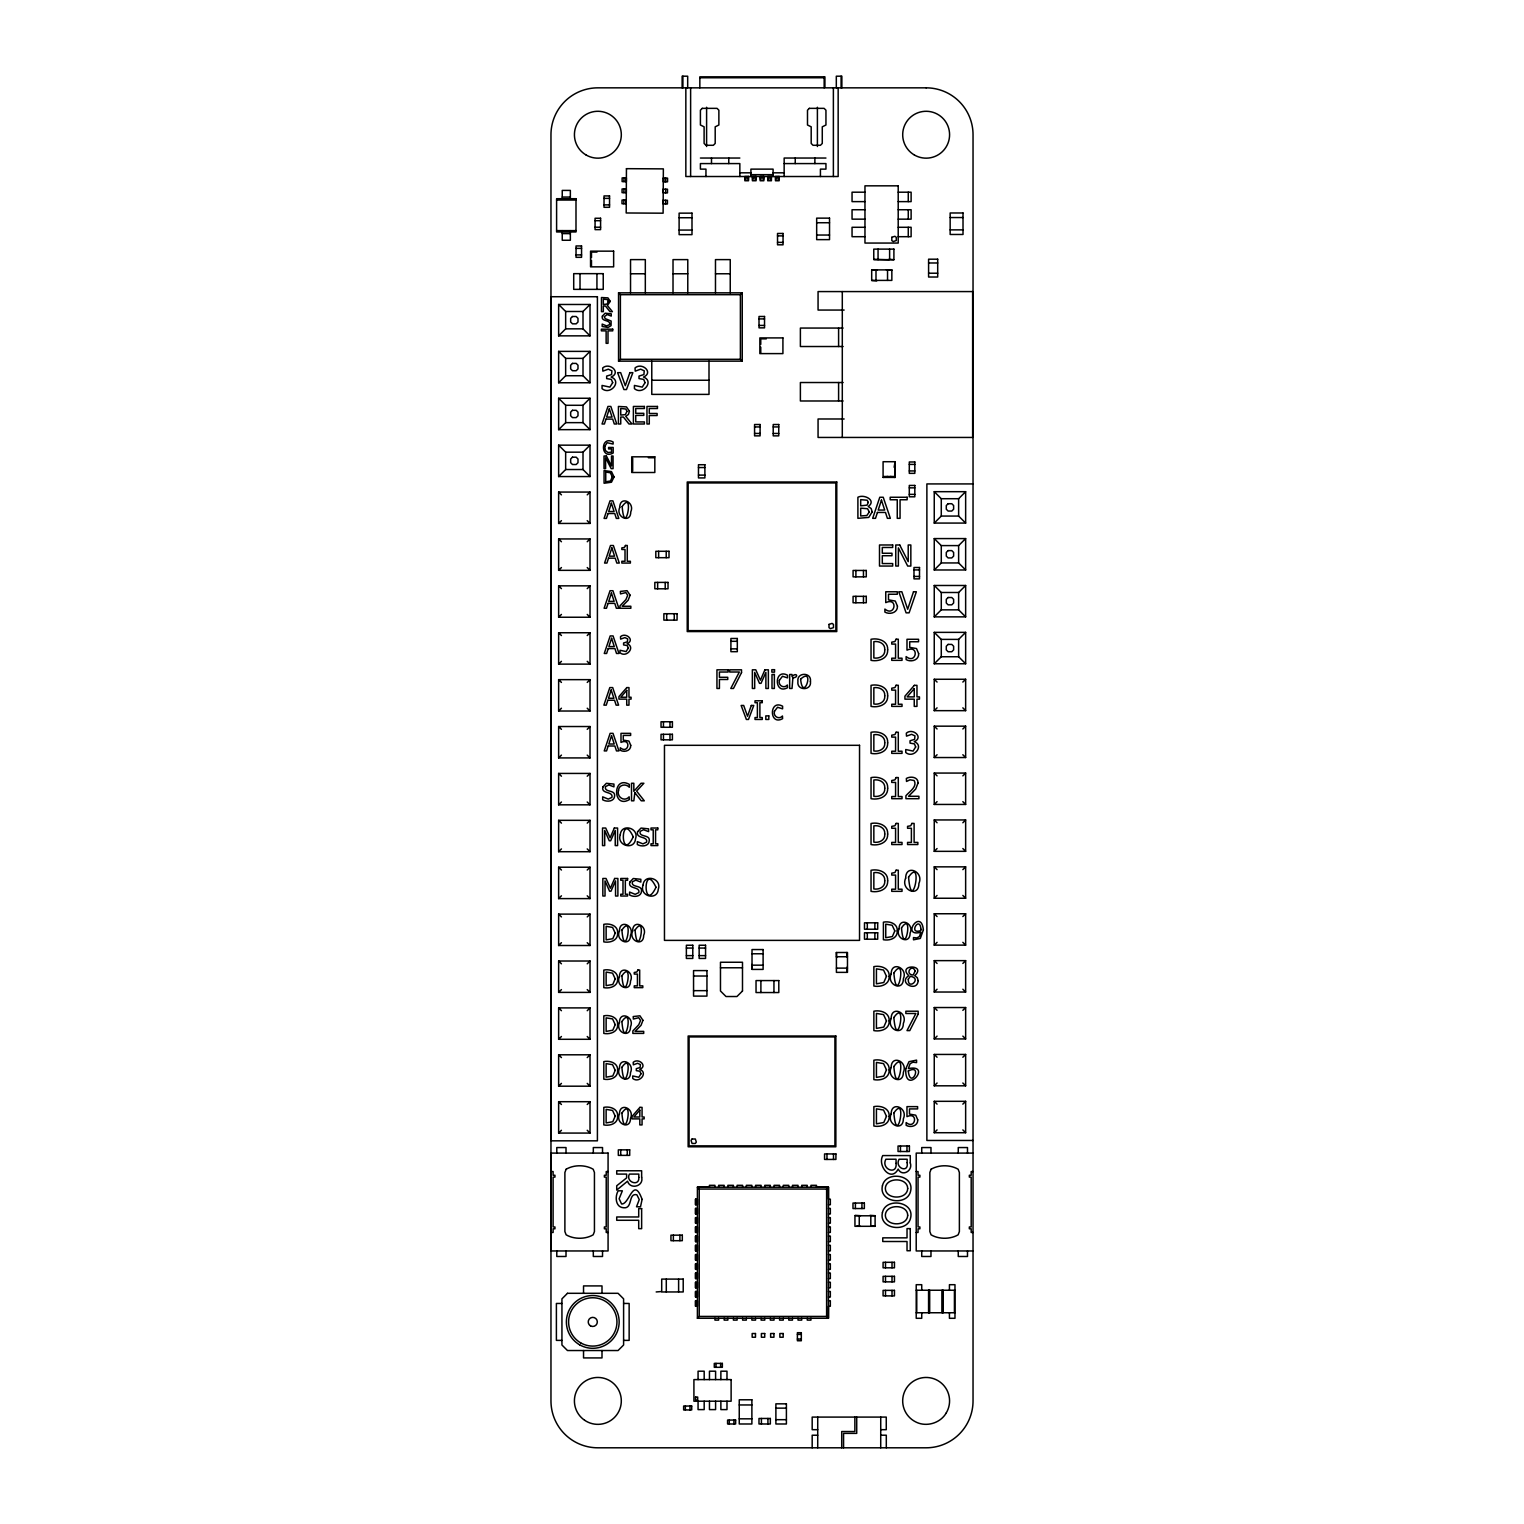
<?xml version="1.0" encoding="UTF-8"?>
<svg xmlns="http://www.w3.org/2000/svg" width="1524" height="1524" viewBox="0 0 1524 1524"><rect width="100%" height="100%" fill="white"/><g stroke="black" fill="none" stroke-linecap="round" stroke-linejoin="round"><path stroke-width="1.5" d="M695.554 1306.259L695.554 1300.734L697.401 1300.734L697.401 1306.259L695.554 1306.259L695.554 1300.734M695.554 1297.038L695.554 1291.495L697.401 1291.495L697.401 1297.038L695.554 1297.038L695.554 1291.495M695.554 1287.799L695.554 1282.255L697.401 1282.255L697.401 1287.799L695.554 1287.799L695.554 1282.255M695.554 1278.579L695.554 1273.035L697.401 1273.035L697.401 1278.579L695.554 1278.579L695.554 1273.035M695.554 1269.34L695.554 1263.796L697.401 1263.796L697.401 1269.34L695.554 1269.34L695.554 1263.796M695.554 1260.1L695.554 1254.576L697.401 1254.576L697.401 1260.1L695.554 1260.1L695.554 1254.576M695.554 1250.88L695.554 1245.337L697.401 1245.337L697.401 1250.88L695.554 1250.88L695.554 1245.337M695.554 1241.641L695.554 1236.097L697.401 1236.097L697.401 1241.641L695.554 1241.641L695.554 1236.097M695.554 1232.421L695.554 1226.877L697.401 1226.877L697.401 1232.421L695.554 1232.421L695.554 1226.877M695.554 1223.181L695.554 1217.638L697.401 1217.638L697.401 1223.181L695.554 1223.181L695.554 1217.638M695.554 1213.942L695.554 1208.418L697.401 1208.418L697.401 1213.942L695.554 1213.942L695.554 1208.418M695.554 1204.722L695.554 1199.178L697.401 1199.178L697.401 1204.722L695.554 1204.722L695.554 1199.178M714.947 1318.26L714.947 1320.108L718.623 1320.108L718.623 1318.26M724.167 1318.26L724.167 1320.108L727.862 1320.108L727.862 1318.26M733.406 1318.26L733.406 1320.108L737.102 1320.108L737.102 1318.26M742.626 1318.26L742.626 1320.108L746.322 1320.108L746.322 1318.26M751.865 1318.26L751.865 1320.108L755.561 1320.108L755.561 1318.26M761.105 1318.26L761.105 1320.108L764.781 1320.108L764.781 1318.26M770.325 1318.26L770.325 1320.108L774.021 1320.108L774.021 1318.26M779.564 1318.26L779.564 1320.108L783.26 1320.108L783.26 1318.26M788.784 1318.26L788.784 1320.108L792.48 1320.108L792.48 1318.26M798.024 1318.26L798.024 1320.108L801.719 1320.108L801.719 1318.26M807.244 1318.26L807.244 1320.108L810.939 1320.108L810.939 1318.26M824.922 86.906L824.922 76.829L699.84 76.829L699.84 87.84M623.83 203.74L623.849 200.044M623.907 192.672L623.926 188.976M623.964 181.585L623.983 177.889M625.812 181.604L625.831 177.908M663.854 181.813L663.873 178.118M665.569 203.968L665.588 200.273M665.626 192.9L665.664 189.205M665.702 181.813L665.721 178.118M895.083 477.412L895.083 461.715L895.083 477.412L883.082 477.412L883.082 461.715L895.083 461.715L895.083 477.412L890.473 476.498M894.15 467.258L895.083 461.715M558.641 335.852L565.652 328.841L565.652 311.487L558.641 304.476L590.017 304.476L590.017 335.852L558.641 335.852L558.641 304.476M590.017 335.852L583.006 328.841L583.006 311.487L590.017 304.476M558.641 382.753L565.652 375.742L565.652 358.388L558.641 351.377L590.017 351.377L590.017 382.753L558.641 382.753L558.641 351.377M590.017 382.753L583.006 375.742L583.006 358.388L590.017 351.377M618.553 361.15L620.382 359.302L740.397 359.302L742.245 361.15L742.245 292.837L618.553 292.837L618.553 361.15L742.245 361.15M558.641 429.654L565.652 422.643L565.652 405.289L558.641 398.259L590.017 398.259L590.017 429.654L558.641 429.654L558.641 398.259M590.017 429.654L583.006 422.643L583.006 405.289L590.017 398.259M558.641 476.555L565.652 469.525L565.652 452.171L558.641 445.16L590.017 445.16L590.017 476.555L558.641 476.555L558.641 445.16M590.017 476.555L583.006 469.525L583.006 452.171L590.017 445.16M618.553 292.837L620.382 294.684L740.397 294.684L742.245 292.837M558.641 523.437L558.641 492.062L590.017 492.062L590.017 523.437L558.641 523.437L561.442 520.637M587.216 494.862L590.017 492.062M558.641 570.338L558.641 538.944L590.017 538.944L590.017 570.338L558.641 570.338L561.442 567.538M587.216 541.763L590.017 538.944M558.641 617.239L558.641 585.845L590.017 585.845L590.017 617.239L558.641 617.239L561.442 614.42M587.216 588.645L590.017 585.845M558.641 664.121L558.641 632.746L590.017 632.746L590.017 664.121L558.641 664.121L561.442 661.321M587.216 635.546L590.017 632.746M558.641 711.022L558.641 679.647L590.017 679.647L590.017 711.022L558.641 711.022L561.442 708.222M587.216 682.447L590.017 679.647M558.641 757.923L558.641 726.529L590.017 726.529L590.017 757.923L558.641 757.923L561.442 755.104M587.216 729.348L590.017 726.529M558.641 804.824L558.641 773.43L590.017 773.43L590.017 804.824L558.641 804.824L561.442 802.005M587.216 776.23L590.017 773.43M558.641 851.706L558.641 820.331L590.017 820.331L590.017 851.706L558.641 851.706L561.442 848.906M587.216 823.131L590.017 820.331M558.641 898.608L558.641 867.213L590.017 867.213L590.017 898.608L558.641 898.608L561.442 895.807M587.216 870.033L590.017 867.213M934.25 523.075L941.28 516.064L958.634 516.064L965.644 523.075L934.25 523.075L934.25 491.681L965.644 491.681L965.644 523.075M958.634 516.064L958.634 498.71L965.644 491.681M558.641 945.509L558.641 914.114L590.017 914.114L590.017 945.509L558.641 945.509L561.442 942.689M587.216 916.915L590.017 914.114M934.25 569.976L941.28 562.947L958.634 562.947L965.644 569.976L934.25 569.976L934.25 538.582L965.644 538.582L965.644 569.976M958.634 562.947L958.634 545.592L965.644 538.582M558.641 992.391L558.641 961.015L590.017 961.015L590.017 992.391L558.641 992.391L561.442 989.59M587.216 963.816L590.017 961.015M934.25 616.858L941.28 609.848L958.634 609.848L965.644 616.858L934.25 616.858L934.25 585.483L965.644 585.483L965.644 616.858M958.634 609.848L958.634 592.493L965.644 585.483M558.641 1039.292L558.641 1007.897L590.017 1007.897L590.017 1039.292L558.641 1039.292L561.442 1036.491M587.216 1010.717L590.017 1007.897M934.25 663.759L941.28 656.749L958.634 656.749L965.644 663.759L934.25 663.759L934.25 632.365L965.644 632.365L965.644 663.759M958.634 656.749L958.634 639.394L965.644 632.365M558.641 1086.193L558.641 1054.799L590.017 1054.799L590.017 1086.193L558.641 1086.193L561.442 1083.374M587.216 1057.599L590.017 1054.799M934.25 710.66L934.25 679.266L965.644 679.266L965.644 710.66L934.25 710.66L937.069 707.841M962.844 682.066L965.644 679.266M558.641 1133.075L558.641 1101.7L590.017 1101.7L590.017 1133.075L558.641 1133.075L561.442 1130.275M587.216 1104.5L590.017 1101.7M934.25 757.542L934.25 726.167L965.644 726.167L965.644 757.542L934.25 757.542L937.069 754.742M962.844 728.967L965.644 726.167M934.25 804.443L934.25 773.068L965.644 773.068L965.644 804.443L934.25 804.443L937.069 801.643M962.844 775.868L965.644 773.068M934.25 851.344L934.25 819.95L965.644 819.95L965.644 851.344L934.25 851.344L937.069 848.544M962.844 822.769L965.644 819.95M934.25 898.246L934.25 866.851L965.644 866.851L965.644 898.246L934.25 898.246L937.069 895.426M962.844 869.652L965.644 866.851M934.25 945.128L934.25 913.752L965.644 913.752L965.644 945.128L934.25 945.128L937.069 942.327M962.844 916.553L965.644 913.752M934.25 992.029L934.25 960.634L965.644 960.634L965.644 992.029L934.25 992.029L937.069 989.228M962.844 963.454L965.644 960.634M934.25 1038.93L934.25 1007.535L965.644 1007.535L965.644 1038.93L934.25 1038.93L937.069 1036.11M962.844 1010.336L965.644 1007.535M810.939 1187.177L810.939 1185.329L816.483 1185.329L816.483 1187.177L828.446 1187.215L828.446 1318.26L697.401 1318.26L699.23 1316.431L826.618 1316.431L828.446 1318.26L828.484 1306.259L830.332 1306.259L830.332 1300.734L828.484 1300.734M826.618 1316.431L826.618 1189.044L828.446 1187.215L828.484 1199.178L830.332 1199.178L830.332 1204.722L828.484 1204.722M934.25 1085.812L934.25 1054.437L965.644 1054.437L965.644 1085.812L934.25 1085.812L937.069 1083.012M962.844 1057.237L965.644 1054.437M934.25 1132.713L934.25 1101.319L965.644 1101.319L965.644 1132.713L934.25 1132.713L937.069 1129.913M962.844 1104.138L965.644 1101.319M880.72 1435.208L886.301 1435.208L886.301 1447.781M880.72 1447.8L880.739 1417.091M883.082 477.412L887.692 476.498M656.177 1291.952L661.054 1291.571M699.84 77.762L824.16 77.762M700.411 158.039L739.845 158.039M825.951 158.039L784.155 158.039L784.155 176.517M784.155 163.582L825.951 163.582L825.951 169.126L820.426 169.126L820.426 176.517M739.845 172.822L750.913 172.822M773.087 172.822L784.155 172.822M750.913 174.669L773.087 174.669M744.836 177.051L748.532 177.051M752.399 177.051L756.094 177.051M760.152 177.051L763.848 177.051M767.715 177.051L771.411 177.051M775.468 177.051L779.164 177.051M744.836 178.899L748.532 178.899M752.399 178.899L756.094 178.899M760.152 178.899L763.848 178.899M767.715 178.899L771.411 178.899M775.468 178.899L779.164 178.899M864.965 192.195L852.049 192.195L852.049 201.625L864.965 201.625M898.207 192.195L911.123 192.195L911.123 201.625L898.207 201.625M562.242 197.053L570.357 197.053M604.018 198.368L609.543 198.368M556.603 200.044L575.996 200.044M604.018 204.883L609.543 204.883M864.965 209.74L852.049 209.74L852.049 219.151L864.965 219.151M898.207 209.74L911.123 209.74L911.123 219.151L898.207 219.151M950.157 217.551L963.016 217.551M679.113 217.742L691.991 217.742M595.065 220.694L600.589 220.694M816.673 222.733L829.532 222.733M595.065 227.209L600.589 227.209M864.965 227.286L852.049 227.286L852.049 236.696L864.965 236.696M898.207 227.286L911.123 227.286L911.123 236.696L898.207 236.696M950.157 229.876L963.016 229.876M679.113 230.067L691.991 230.067M556.603 230.619L575.996 230.619M562.242 233.61L570.357 233.61M816.673 235.039L829.532 235.039M777.526 235.877L783.05 235.877M777.526 242.392L783.05 242.392M576.034 248.374L581.558 248.374M597.008 252.07L591.483 252.07L591.483 257.613M576.034 254.908L581.558 254.908M928.592 262.985L937.698 262.985M928.592 273.215L937.698 273.215M630.536 273.768L645.319 273.768M673.017 273.768L687.781 273.768M715.48 273.768L730.244 273.768M844.144 310.058L818.064 310.058L818.064 291.579L972.636 291.579L972.636 437.445L818.064 437.445L818.064 418.986L844.144 418.986M565.652 311.487L583.006 311.487M759.009 318.916L764.534 318.916M759.009 325.431L764.534 325.431M843.096 328.06L800.386 328.06L800.386 346.519L843.096 346.519M565.652 328.841L583.006 328.841M766.305 338.842L760.762 338.842L760.762 344.367M565.652 358.388L583.006 358.388M565.652 375.742L583.006 375.742M651.777 380.238L709.003 380.238M843.096 382.524L800.386 382.524L800.386 400.983L843.096 400.983M565.652 405.289L583.006 405.289M565.652 422.643L583.006 422.643M754.571 426.93L760.095 426.93M773.22 426.93L778.745 426.93M754.571 433.445L760.095 433.445M773.22 433.445L778.745 433.445M565.652 452.171L583.006 452.171M648.367 457.733L653.891 457.733M909.295 464.401L914.819 464.401M698.468 467.544L704.888 467.544M565.652 469.525L583.006 469.525M909.295 470.935L914.819 470.935M698.468 475.107L704.888 475.107M883.996 476.498L894.15 476.498M973.036 483.927L926.878 483.927L926.878 1140.466L973.036 1140.466M909.295 487.851L914.819 487.851M909.295 494.367L914.819 494.367M934.25 491.681L941.28 498.71L958.634 498.71M934.25 538.582L941.28 545.592L958.634 545.592M913.981 569.919L919.505 569.919M913.981 576.434L919.505 576.434M934.25 585.483L941.28 592.493L958.634 592.493M934.25 632.365L941.28 639.394L958.634 639.394M730.91 641.299L737.311 641.299M730.91 648.862L737.311 648.862M686.372 948.061L692.791 948.061M699.154 948.061L705.555 948.061M836.409 952.5L847.477 952.5L847.477 972.369L836.409 972.369L836.409 952.5L836.619 957.586M752.018 953.776L763.105 953.776M686.372 955.624L692.791 955.624M699.154 955.624L705.555 955.624M836.409 956.729L847.477 956.729M752.018 965.168L763.105 965.168M720.471 967.778L742.493 967.778M836.409 968.121L847.477 968.121M693.553 976.027L706.946 976.027M693.553 990.657L706.946 990.657M973.036 1153.096L916.21 1153.096L916.21 1250.956L973.036 1250.956M551.25 1171.556L553.098 1171.556L553.098 1175.252L554.946 1175.252L554.946 1177.1L553.098 1177.1L553.098 1226.953L554.946 1226.953L554.946 1228.801L553.098 1228.801L553.098 1232.478L551.25 1232.478M608.076 1171.556L606.228 1171.556L606.228 1175.252L604.38 1175.252L604.38 1177.1L606.228 1177.1L606.228 1226.953L604.38 1226.953L604.38 1228.801L606.228 1228.801L606.228 1232.478L608.076 1232.478M916.21 1171.556L918.039 1171.556L918.039 1175.252L919.886 1175.252L919.886 1177.1L918.039 1177.1L918.039 1226.953L919.886 1226.953L919.886 1228.801L918.039 1228.801L918.039 1232.478L916.21 1232.478M973.036 1171.556L971.188 1171.556L971.188 1175.252L969.34 1175.252L969.34 1177.1L971.188 1177.1L971.188 1226.953L969.34 1226.953L969.34 1228.801L971.188 1228.801L971.188 1232.478L973.036 1232.478M828.446 1187.215L697.401 1187.215L697.401 1318.26M714.947 1187.177L714.947 1185.329L709.403 1185.329L709.403 1187.177L697.401 1187.215L699.23 1189.044L826.618 1189.044M828.484 1208.418L830.332 1208.418L830.332 1213.942L828.484 1213.942M828.484 1217.638L830.332 1217.638L830.332 1223.181L828.484 1223.181M875.1 1226.306L854.945 1226.306L854.945 1215.79L875.1 1215.79L875.1 1226.306L871.709 1226.039M828.484 1226.877L830.332 1226.877L830.332 1232.421L828.484 1232.421M828.484 1236.097L830.332 1236.097L830.332 1241.641L828.484 1241.641M828.484 1245.337L830.332 1245.337L830.332 1250.88L828.484 1250.88M828.484 1254.576L830.332 1254.576L830.332 1260.1L828.484 1260.1M828.484 1263.796L830.332 1263.796L830.332 1269.34L828.484 1269.34M828.484 1273.035L830.332 1273.035L830.332 1278.579L828.484 1278.579M828.484 1282.255L830.332 1282.255L830.332 1287.799L828.484 1287.799M916.21 1290.237L954.976 1290.237M828.484 1291.495L830.332 1291.495L830.332 1297.038L828.484 1297.038M561.937 1303.458L556.393 1303.458L556.393 1340.377L561.937 1340.377M623.602 1303.458L629.145 1303.458L629.145 1340.377L623.602 1340.377M916.21 1312.755L954.976 1312.755M797.395 1334.414L801.319 1334.414M797.395 1339.044L801.319 1339.044M739.254 1404.957L751.884 1404.957M775.887 1408.138L786.403 1408.138M739.254 1418.825L751.884 1418.825M775.887 1419.682L786.403 1419.682M817.721 1429.683L812.178 1429.683L812.178 1417.091L886.263 1417.091L886.263 1429.683L880.72 1429.683M817.721 1435.227L812.178 1435.227L812.178 1447.8M873.995 259.404L888.549 259.842M886.416 269.938L891.673 270.32M871.652 269.938L876.91 270.32M870.014 1215.333L875.271 1215.714M855.231 1215.333L860.489 1215.714M888.759 259.404L893.864 259.785M871.652 280.511L876.738 280.892M856.926 1226.039L860.336 1226.306M934.25 679.266L937.069 682.066M962.844 707.841L965.644 710.66M934.25 726.167L937.069 728.967M962.844 754.742L965.644 757.542M934.25 773.068L937.069 775.868M962.844 801.643L965.644 804.443M934.25 819.95L937.069 822.769M962.844 848.544L965.644 851.344M934.25 866.851L937.069 869.652M962.844 895.426L965.644 898.246M558.641 492.062L561.442 494.862M587.216 520.637L590.017 523.437M934.25 913.752L937.069 916.553M962.844 942.327L965.644 945.128M558.641 538.944L561.442 541.763M587.216 567.538L590.017 570.338M934.25 960.634L937.069 963.454M962.844 989.228L965.644 992.029M558.641 585.845L561.442 588.645M587.216 614.42L590.017 617.239M934.25 1007.535L937.069 1010.336M962.844 1036.11L965.644 1038.93M558.641 632.746L561.442 635.546M587.216 661.321L590.017 664.121M934.25 1054.437L937.069 1057.237M962.844 1083.012L965.644 1085.812M558.641 679.647L561.442 682.447M587.216 708.222L590.017 711.022M934.25 1101.319L937.069 1104.138M962.844 1129.913L965.644 1132.713M558.641 726.529L561.442 729.348M587.216 755.104L590.017 757.923M558.641 773.43L561.442 776.23M587.216 802.005L590.017 804.824M558.641 820.331L561.442 823.131M587.216 848.906L590.017 851.706M558.641 867.213L561.442 870.033M587.216 895.807L590.017 898.608M558.641 914.114L561.442 916.915M587.216 942.689L590.017 945.509M558.641 961.015L561.442 963.816M587.216 989.59L590.017 992.391M558.641 1007.897L561.442 1010.717M587.216 1036.491L590.017 1039.292M558.641 1054.799L561.442 1057.599M587.216 1083.374L590.017 1086.193M558.641 1101.7L561.442 1104.5M587.216 1130.275L590.017 1133.075M846.811 952.5L847.211 957.377M846.811 967.264L847.211 972.141M751.923 964.444L752.304 969.321M967.492 1153.096L967.492 1147.553L958.253 1147.553L958.253 1153.096M967.492 1250.956L967.492 1256.481L958.253 1256.481L958.253 1250.956M954.424 1290.237L954.424 1312.755M949.433 1290.237L949.433 1284.694L954.976 1284.694L954.976 1318.298L949.433 1318.298L949.433 1312.755M943.166 1290.237L943.166 1312.755M942.594 1290.237L942.594 1312.755M942.042 1290.237L942.042 1312.755M941.28 498.71L941.28 516.064M941.28 545.592L941.28 562.947M941.28 592.493L941.28 609.848M941.28 639.394L941.28 656.749M930.973 1153.096L930.973 1147.553L921.734 1147.553L921.734 1153.096M930.973 1250.956L930.973 1256.481L921.734 1256.481L921.734 1250.956M929.678 1290.237L929.678 1312.755M929.126 1290.237L929.126 1312.755M928.573 1290.237L928.573 1312.755M921.734 1290.237L921.734 1284.694L916.21 1284.694L916.21 1318.298L921.734 1318.298L921.734 1312.755M916.762 1290.237L916.762 1312.755M908.266 192.195L908.266 201.625M908.266 209.74L908.266 219.151M908.266 227.286L908.266 236.696M906.971 1145.991L906.971 1151.515M900.455 1145.991L900.455 1151.515M892.016 1262.31L892.016 1267.816M892.016 1276.331L892.016 1281.855M892.016 1290.371L892.016 1295.895M889.616 249.117L889.616 259.632M887.539 269.881L887.539 280.397M885.501 1262.31L885.501 1267.816M885.501 1276.331L885.501 1281.855M885.501 1290.371L885.501 1295.895M878.053 249.117L878.053 259.632M875.995 269.881L875.995 280.397M874.871 922.82L874.871 929.221M874.871 932.783L874.871 939.203M870.814 1215.79L870.814 1226.306M867.308 922.82L867.308 929.221M867.308 932.783L867.308 939.203M863.46 570.452L863.46 576.853M863.46 596.341L863.46 602.761M861.936 1203.046L861.936 1208.551M859.25 1215.79L859.25 1226.306M856.717 1417.091L856.717 1433.379L843.572 1433.379L843.572 1447.8M855.897 570.452L855.897 576.853M855.897 596.341L855.897 602.761M855.402 1203.046L855.402 1208.551M854.869 1417.091L854.869 1431.531L841.724 1431.531L841.724 1447.8M842.296 291.579L842.296 437.445M841.858 87.84L841.858 76.2L836.314 76.2L836.314 87.84M841.096 76.2L841.096 87.84M838.6 328.06L838.6 346.519M838.6 382.524L838.6 400.983M838.162 87.84L838.162 176.517L685.838 176.517L685.838 87.84M833.38 87.84L833.38 176.517M833.495 1153.935L833.495 1159.44M826.98 1153.935L826.98 1159.44M824.16 76.829L824.16 87.84M817.721 1417.091L817.721 1447.8M817.397 107.271L817.397 146.514M814.883 158.039L814.883 163.582M807.244 1187.177L807.244 1185.329L801.719 1185.329L801.719 1187.177M798.024 1187.177L798.024 1185.329L792.48 1185.329L792.48 1187.177M795.242 158.039L795.242 163.582M788.784 1187.177L788.784 1185.329L783.26 1185.329L783.26 1187.177M779.564 1187.177L779.564 1185.329L774.021 1185.329L774.021 1187.177M773.944 980.58L773.944 992.543M773.087 176.517L773.087 169.126L750.913 169.126L750.913 176.517M770.325 1187.177L770.325 1185.329L764.781 1185.329L764.781 1187.177M767.925 1418.463L767.925 1423.987M761.409 1418.463L761.409 1423.987M761.105 1187.177L761.105 1185.329L755.561 1185.329L755.561 1187.177M760.762 347.148L760.762 352.673M760.895 980.58L760.895 992.543M751.865 1187.177L751.865 1185.329L746.322 1185.329L746.322 1187.177M742.626 1187.177L742.626 1185.329L737.102 1185.329L737.102 1187.177M740.397 294.684L740.397 359.302M739.845 176.517L739.845 163.582L700.411 163.582L700.411 169.126L705.955 169.126L705.955 176.517M733.92 1420.063L733.92 1423.987M733.406 1187.177L733.406 1185.329L727.862 1185.329L727.862 1187.177M730.244 292.837L730.244 259.613L715.48 259.613L715.48 292.837M729.291 1420.063L729.291 1423.987M728.758 158.039L728.758 163.582M726.986 1379.601L726.986 1371.2L720.871 1371.2L720.871 1379.601M726.986 1401.204L726.986 1409.605L720.871 1409.605L720.871 1401.204M724.167 1187.177L724.167 1185.329L718.623 1185.329L718.623 1187.177M720.623 1363.389L720.623 1367.314M715.994 1363.389L715.994 1367.314M715.594 1379.601L715.594 1371.2L709.46 1371.2L709.46 1379.601M715.594 1401.204L715.594 1409.605L709.46 1409.605L709.46 1401.204M711.498 158.039L711.498 163.582M709.003 361.15L709.003 394.392L651.777 394.392L651.777 361.15M706.603 107.271L706.603 146.514M704.183 1379.601L704.183 1371.2L698.068 1371.2L698.068 1379.601M704.183 1401.204L704.183 1409.605L698.068 1409.605L698.068 1401.204M699.23 1189.044L699.23 1316.431M690.62 87.84L690.62 176.517M689.972 1406.042L689.972 1409.948M687.686 87.84L687.686 76.2L682.142 76.2L682.142 87.84M687.781 292.837L687.781 259.613L673.017 259.613L673.017 292.837M685.343 1406.042L685.343 1409.948M682.904 76.2L682.904 87.84M679.894 1235.164L679.894 1240.688M678.618 1279.093L678.618 1291.952M674.256 613.715L674.256 620.135M673.36 1235.164L673.36 1240.688M669.969 721.747L669.969 727.272M669.969 734.301L669.969 739.826M666.693 613.715L666.693 620.135M666.217 551.288L666.217 557.689M666.293 1279.093L666.293 1291.952M665.207 582.397L665.207 588.797M663.454 721.747L663.454 727.272M663.454 734.301L663.454 739.826M658.635 551.288L658.635 557.689M657.644 582.397L657.644 588.797M645.319 292.837L645.319 259.613L630.536 259.613L630.536 292.837M632.67 458.191L632.67 471.126M627.259 1149.858L627.259 1155.382M620.744 1149.858L620.744 1155.382M620.382 294.684L620.382 359.302M602.532 1153.096L602.532 1147.553L593.312 1147.553L593.312 1153.096M602.532 1250.956L602.532 1256.481L593.312 1256.481L593.312 1250.956M601.999 1293.304L601.999 1285.913L583.54 1285.913L583.54 1293.304M601.999 1350.531L601.999 1357.922L583.54 1357.922L583.54 1350.531M596.932 273.653L596.932 289.37M591.483 260.375L591.483 265.919M580.015 273.653L580.015 289.37M570.357 198.711L570.357 190.405L562.242 190.405L562.242 198.711M570.357 230.619L570.357 240.259L562.242 240.259L562.242 230.619M566.014 1153.096L566.014 1147.553L556.793 1147.553L556.793 1153.096M566.014 1250.956L566.014 1256.481L556.793 1256.481L556.793 1250.956M626.25 200.063L626.25 203.759L622.002 203.74L622.021 200.044L626.25 200.063M626.326 188.976L626.307 192.672L622.059 192.653L622.078 188.957L626.326 188.976M626.383 177.908L626.364 181.604L622.116 181.585L622.135 177.889L626.383 177.908M663.188 200.273L663.188 203.949L667.417 203.987L667.436 200.292L663.188 200.273M663.245 189.186L663.245 192.881L667.474 192.9L667.493 189.205L663.245 189.186M663.302 178.118L663.302 181.794L667.55 181.832L667.569 178.137L663.302 178.118M626.44 168.669L626.193 212.979L663.111 213.189L663.359 168.878L626.44 168.669M908.304 1070.991C910.228 1090.441 923.677 1063.219 908.304 1070.991M907.161 1162.736C908.971 1173.804 894.169 1167.917 899.103 1159.231L907.161 1159.231L907.161 1162.736M619.735 507.435C615.258 517.207 630.746 524.046 630.784 511.835C635.241 502.082 619.792 495.243 619.735 507.435M619.468 930.897C614.972 940.67 630.46 947.509 630.517 935.298C634.975 925.563 619.506 918.705 619.468 930.897M619.468 976.674C614.972 986.428 630.46 993.267 630.517 981.075C634.975 971.321 619.506 964.463 619.468 976.674M619.468 1022.433C614.972 1032.205 630.46 1039.025 630.517 1026.833C634.975 1017.079 619.506 1010.241 619.468 1022.433M619.468 1068.191C614.972 1077.963 630.46 1084.783 630.517 1072.591C634.975 1062.838 619.506 1055.999 619.468 1068.191M619.468 1113.949C614.972 1123.721 630.46 1130.56 630.517 1118.349C634.975 1108.596 619.506 1101.757 619.468 1113.949M632.651 930.897C628.155 940.67 643.642 947.509 643.699 935.298C648.157 925.563 632.689 918.705 632.651 930.897M891.159 973.912C886.225 984.694 903.332 992.257 903.37 978.77C908.304 968.007 891.216 960.425 891.159 973.912M891.159 1018.489C886.225 1029.271 903.332 1036.834 903.37 1023.347C908.304 1012.565 891.216 1005.002 891.159 1018.489M891.159 1067.486C886.225 1078.287 903.332 1085.831 903.37 1072.344C908.304 1061.58 891.216 1054.017 891.159 1067.486M891.159 1113.911C886.225 1124.693 903.332 1132.256 903.37 1118.768C908.304 1108.005 891.216 1100.423 891.159 1113.911M899.065 928.745C894.588 938.517 910.076 945.356 910.114 933.145C914.571 923.392 899.122 916.553 899.065 928.745M905.656 878.167C900.265 889.902 918.858 898.093 918.915 883.444C924.268 871.747 905.713 863.537 905.656 878.167M622.173 506.559C624.802 539.42 634.841 488.213 622.173 506.559M621.906 930.04C624.535 962.882 634.556 911.695 621.906 930.04M621.906 975.798C624.535 1008.64 634.556 957.453 621.906 975.798M621.906 1021.556C624.535 1054.398 634.556 1003.211 621.906 1021.556M621.906 1067.314C624.535 1100.176 634.556 1048.969 621.906 1067.314M621.906 1113.072C624.535 1145.934 634.556 1094.727 621.906 1113.072M635.07 930.04C637.699 962.882 647.738 911.695 635.07 930.04M893.864 972.941C896.76 1009.25 907.847 952.671 893.864 972.941M893.864 1017.518C896.76 1053.808 907.847 997.248 893.864 1017.518M893.864 1066.514C896.76 1102.824 907.847 1046.264 893.864 1066.514M893.864 1112.939C896.76 1149.248 907.847 1092.67 893.864 1112.939M901.503 927.868C904.132 960.73 914.152 909.542 901.503 927.868M908.571 877.119C911.733 916.553 923.754 855.116 908.571 877.119M920.991 929.373L920.953 930.497C907.656 935.412 919.696 914.514 920.991 929.373M896.055 1163.384C897.407 1175.766 880.567 1169.137 885.882 1159.231L896.055 1159.231L896.055 1163.384M910.266 1162.869C913.2 1170.756 902.056 1177.252 898.188 1169.079C890.968 1182.776 877.157 1165.746 882.758 1155.573L910.266 1155.573L910.266 1162.869M642.099 1199.388L640.499 1206.798L636.518 1206.798L639.242 1199.598L636.899 1194.797C627.983 1192.625 633.012 1208.761 623.811 1207.77C615.41 1207.522 614.724 1196.473 618.211 1190.816L622.363 1190.816L619.125 1198.759L621.601 1203.979C629.526 1204.627 633.317 1175.385 642.099 1199.388M905.789 1068.686C904.303 1096.975 933.412 1063.771 908.342 1068.572L910.095 1063.733L912.857 1062.19L916.572 1062.609L916.572 1060.132L908.99 1061.676L905.789 1068.686M633.241 836.809C620.001 864.47 620.077 809.073 633.241 836.809M656.006 887.254C642.766 914.914 642.842 859.517 656.006 887.254M774.459 711.289C772.878 716.223 778.935 720.09 782.46 716.013L782.593 718.661C769.048 726.243 769.01 698.773 782.593 706.203L782.593 708.851L777.564 707.269L774.459 711.289M779.374 680.295C777.792 685.248 783.85 689.115 787.375 685.038L787.527 687.686C773.963 695.268 773.925 667.798 787.527 675.227L787.527 677.875L782.479 676.275L779.374 680.295M923.373 929.888L920.306 938.46L913.486 939.813L913.486 937.565L916.896 937.946L919.429 936.517L920.934 932.174C900.379 937.908 921.029 907.275 923.373 929.888M604.78 446.342L605.371 450.533L607.981 452.514L611.505 452.19L611.505 448.932L608.59 448.932L608.59 447.446L613.181 447.446L613.181 452.971C600.266 460.362 600.246 434.74 613.124 442.017L613.124 444.055L607.124 442.722L604.78 446.342M618.534 790.442C616.458 796.9 624.497 802.367 629.145 796.842L629.317 799.624C612.362 809.511 612.4 774.649 629.317 784.422L629.317 787.241C625.907 783.317 618.649 784.727 618.534 790.442M810.425 681.476C811.911 690.963 796.481 690.943 797.928 681.476C796.481 672.008 811.911 671.989 810.425 681.476M620.268 834.733C616.325 845.725 634.517 850.735 635.527 838.848C639.432 827.894 621.297 822.903 620.268 834.733M643.033 885.177C639.089 896.169 657.282 901.179 658.292 889.292C662.197 878.338 644.061 873.328 643.033 885.177M641.642 1177.195C644.061 1186.32 630.117 1190.015 627.564 1181.195L616.725 1190.073L616.725 1185.767L626.631 1177.881L626.631 1174.09L616.725 1174.09L616.725 1170.775L641.642 1170.775L641.642 1177.195M612.686 382.657L609.886 387.115L602.056 385.439L602.056 388.639C610.381 395.688 622.363 381.21 611.162 377.057C621.601 372.58 609.619 361.874 602.685 367.951L602.856 371.151L608.324 369.17L611.924 370.846L611.543 374.58L606.666 376.085L606.666 378.6L611.334 379.4L612.686 382.657M645.033 382.657L642.252 387.115L634.422 385.439L634.422 388.639C642.728 395.688 654.729 381.21 643.509 377.057C653.967 372.58 641.966 361.874 635.032 367.951L635.222 371.151L640.671 369.17L644.271 370.846L643.89 374.58L639.013 376.085L639.013 378.6L643.699 379.4L645.033 382.657M628.288 648.1L626.116 651.567L620.02 650.272L620.02 652.767C626.497 658.254 635.832 646.957 627.107 643.719C635.241 640.251 625.907 631.908 620.497 636.651L620.63 639.128L624.897 637.603L627.697 638.899L627.393 641.814L623.602 642.976L623.602 644.938L627.24 645.566L628.288 648.1M640.994 1073.791L638.823 1077.258L632.727 1075.963L632.727 1078.44C639.204 1083.926 648.538 1072.648 639.813 1069.41C647.948 1065.943 638.613 1057.58 633.203 1062.323L633.336 1064.819L637.603 1063.276L640.404 1064.59L640.099 1067.505L636.308 1068.667L636.308 1070.629L639.947 1071.258L640.994 1073.791M915.676 746.931L913.067 751.084L905.751 749.522L905.751 752.513C913.524 759.104 924.744 745.56 914.248 741.674C924.02 737.502 912.8 727.481 906.323 733.177L906.494 736.149L911.6 734.32L914.971 735.882L914.61 739.369L910.038 740.778L910.038 743.121L914.419 743.883L915.676 746.931M612.286 476.898L610.533 480.955L605.752 481.794L605.752 472.04L610.381 472.802L612.286 476.898M615.22 933.088L612.781 938.708L606.133 939.87L606.133 926.325L612.553 927.392L615.22 933.088M615.22 978.846L612.781 984.466L606.133 985.647L606.133 972.083L612.553 973.15L615.22 978.846M615.22 1024.604L612.781 1030.224L606.133 1031.405L606.133 1017.861L612.553 1018.908L615.22 1024.604M615.22 1070.362L612.781 1076.001L606.133 1077.163L606.133 1063.619L612.553 1064.666L615.22 1070.362M615.22 1116.12L612.781 1121.759L606.133 1122.921L606.133 1109.377L612.553 1110.444L615.22 1116.12M884.739 649.796C885.463 655.93 879.062 658.939 873.843 657.949L873.843 641.68C879.024 640.709 885.387 643.719 884.739 649.796M884.739 695.839C885.463 701.973 879.062 705.002 873.843 703.993L873.843 687.743C879.024 686.772 885.387 689.781 884.739 695.839M884.739 742.817C885.463 748.951 879.062 751.961 873.843 750.97L873.843 734.72C879.024 733.749 885.387 736.74 884.739 742.817M884.739 788.137C885.463 794.271 879.062 797.281 873.843 796.29L873.843 780.021C879.024 779.05 885.387 782.06 884.739 788.137M884.739 833.99C885.463 840.124 879.062 843.153 873.843 842.143L873.843 825.894C879.024 824.922 885.387 827.932 884.739 833.99M884.739 880.796C885.463 886.911 879.062 889.94 873.843 888.93L873.843 872.681C879.024 871.709 885.387 874.719 884.739 880.796M886.473 976.312L883.768 982.523L876.433 983.818L876.433 968.845L883.539 970.026L886.473 976.312M886.473 1020.889L883.768 1027.1L876.433 1028.395L876.433 1013.422L883.539 1014.603L886.473 1020.889M894.817 930.935L892.378 936.555L885.749 937.717L885.749 924.173L892.15 925.239L894.817 930.935M886.473 1069.886L883.768 1076.115L876.433 1077.392L876.433 1062.438L883.539 1063.6L886.473 1069.886M886.473 1116.311L883.768 1122.521L876.433 1123.817L876.433 1108.843L883.539 1110.024L886.473 1116.311M630.746 745.312C631.069 750.799 624.345 752.685 620.287 750.265L620.287 747.789C628.821 754.723 631.546 737.578 620.992 742.398L620.992 733.349L630.631 733.349L630.631 735.425L623.278 735.425L623.278 740.092L628.936 741.083L630.746 745.312M638.804 1177.366C639.699 1187.025 625.24 1182.205 629.393 1174.09L638.804 1174.09L638.804 1177.366M897.446 606.133C897.846 612.705 889.768 614.972 884.892 612.077L884.892 609.086C895.14 617.411 898.398 596.837 885.749 602.628L885.749 591.769L897.312 591.769L897.312 594.246L888.492 594.246L888.492 599.846L895.274 601.047L897.446 606.133M918.667 653.644C919.067 660.216 911.009 662.483 906.132 659.587L906.132 656.596C916.381 664.94 919.639 644.347 906.99 650.138L906.99 639.28L918.553 639.28L918.553 641.756L909.714 641.756L909.714 647.357L916.515 648.557L918.667 653.644M917.734 1119.854C918.096 1125.912 910.666 1128.008 906.17 1125.322L906.17 1122.578C915.6 1130.256 918.61 1111.301 906.971 1116.635L906.971 1106.634L917.6 1106.634L917.6 1108.92L909.485 1108.92L909.485 1114.082L915.733 1115.187L917.734 1119.854M882.434 1185.805C878.415 1202.455 907.409 1206.437 910.609 1191.12C914.648 1174.452 885.596 1170.489 882.434 1185.805M882.434 1212.59C878.415 1229.239 907.409 1233.221 910.609 1217.905C914.648 1201.236 885.596 1197.273 882.434 1212.59M869.271 511.988L866.87 515.512L860.698 515.95L860.698 508.159L867.556 508.711L869.271 511.988M915.124 971.15L913.181 975.055C903.942 974.369 912.362 962.787 915.124 971.15M918.153 980.637C917.429 992.81 897.503 982.713 908.799 975.684C896.779 964.121 927.144 964.178 914.724 975.703L917.277 977.703L918.153 980.637M907.694 1188.472C907.409 1199.902 885.654 1199.902 885.349 1188.472C885.635 1177.042 907.466 1177.023 907.694 1188.472M907.694 1215.257C907.409 1226.687 885.654 1226.668 885.349 1215.257C885.635 1203.808 907.466 1203.808 907.694 1215.257M602.38 316.135C600.647 322.097 610.857 319.354 609.638 324.536L606.685 325.926L602.19 324.098L602.19 326.46L608.019 327.47L611.067 325.66L611.124 321.05L605.295 318.649L604.247 316.744L607.162 314.535L611.257 316.078L611.257 313.83L605.142 313.201L602.38 316.135M602.913 786.936C600.78 794.347 613.448 790.937 611.943 797.376L608.286 799.109L602.685 796.842L602.685 799.757C606.666 802.215 614.458 801.738 614.629 795.814C615.315 789.337 603.942 792.88 605.485 786.594L608.876 784.955L613.943 786.86L613.943 784.079L606.361 783.298L602.913 786.936M629.812 882.148C627.678 889.578 640.347 886.168 638.842 892.588L635.184 894.321L629.583 892.054L629.583 894.969C633.565 897.426 641.356 896.95 641.528 891.026C642.214 884.549 630.841 888.092 632.384 881.805L635.775 880.167L640.842 882.072L640.842 879.291L633.26 878.51L629.812 882.148M637.584 831.704C635.451 839.133 648.119 835.723 646.614 842.143L642.938 843.877L637.337 841.61L637.337 844.525C641.318 846.982 649.129 846.506 649.281 840.581C649.986 834.104 638.613 837.648 640.156 831.361L643.528 829.723L648.614 831.628L648.614 828.846L641.033 828.065L637.584 831.704M872.185 511.873L868.756 517.417L857.898 518.331L857.898 497.262C864.108 493.833 876.91 500.443 868.223 506.52L871.137 508.502L872.185 511.873M800.595 679.113C803.11 703.631 815.473 665.798 800.595 679.113M614.039 476.936L611.467 482.232L604.076 483.241L604.076 470.592L611.486 471.602L614.039 476.936M617.639 933.126C618.096 940.632 609.829 943.07 603.809 941.889L603.809 924.325C609.829 923.049 618.23 925.678 617.639 933.126M617.639 978.884C618.096 986.39 609.829 988.828 603.809 987.647L603.809 970.083C609.829 968.807 618.23 971.436 617.639 978.884M617.639 1024.642C618.096 1032.148 609.829 1034.606 603.809 1033.405L603.809 1015.841C609.829 1014.565 618.23 1017.213 617.639 1024.642M617.639 1070.4C618.096 1077.906 609.829 1080.364 603.809 1079.163L603.809 1061.618C609.829 1060.323 618.23 1062.971 617.639 1070.4M617.639 1116.159C618.096 1123.683 609.829 1126.122 603.809 1124.922L603.809 1107.376C609.829 1106.081 618.23 1108.729 617.639 1116.159M887.654 649.834C888.187 658.844 878.281 661.778 871.042 660.349L871.042 639.28C878.262 637.737 888.359 640.918 887.654 649.834M887.654 695.897C888.187 704.907 878.281 707.841 871.042 706.393L871.042 685.343C878.262 683.8 888.359 686.962 887.654 695.897M887.654 742.855C888.187 751.865 878.281 754.799 871.042 753.37L871.042 732.301C878.262 730.758 888.359 733.939 887.654 742.855M887.654 788.175C888.187 797.185 878.281 800.119 871.042 798.69L871.042 777.621C878.262 776.078 888.359 779.24 887.654 788.175M887.654 834.047C888.187 843.058 878.281 845.991 871.042 844.544L871.042 823.493C878.262 821.95 888.359 825.113 887.654 834.047M887.654 880.834C888.187 889.845 878.281 892.778 871.042 891.349L871.042 870.28C878.262 868.737 888.359 871.899 887.654 880.834M889.159 976.351C889.654 984.656 880.529 987.361 873.862 986.028L873.862 966.635C880.529 965.225 889.806 968.14 889.159 976.351M897.255 930.954C897.693 938.479 889.444 940.918 883.406 939.717L883.406 922.172C889.425 920.877 897.846 923.525 897.255 930.954M889.159 1020.928C889.654 1029.233 880.529 1031.919 873.862 1030.605L873.862 1011.212C880.529 1009.783 889.806 1012.717 889.159 1020.928M889.159 1069.943C889.654 1078.23 880.529 1080.935 873.862 1079.621L873.862 1060.209C880.529 1058.799 889.806 1061.714 889.159 1069.943M889.159 1116.349C889.654 1124.655 880.529 1127.36 873.862 1126.026L873.862 1106.634C880.529 1105.224 889.806 1108.139 889.159 1116.349M908.285 979.208C907.732 991.019 922.611 978.217 910.361 976.332L908.285 979.208M630.098 595.179L628.155 600.227L622.211 606.247L630.841 606.247L630.841 608.267L620.001 608.267L620.001 605.809L625.926 599.599L627.697 595.293L625.888 592.569L620.497 593.903L620.363 591.407L627.05 590.683L630.098 595.179M642.957 1020.318L641.013 1025.347L635.07 1031.386L643.699 1031.386L643.699 1033.405L632.86 1033.405L632.86 1030.948L638.785 1024.719L640.556 1020.432L638.747 1017.708L633.355 1019.042L633.222 1016.546L639.928 1015.803L642.957 1020.318M918.039 782.974L915.695 789.032L908.552 796.271L918.915 796.271L918.915 798.69L905.923 798.69L905.923 795.738C909.352 791.68 917.677 786.632 914.114 780.478L910.019 779.812L906.513 781.45L906.361 778.459C910.495 775.983 918.267 776.897 918.039 782.974M610.305 301.352L607.371 305.505L612.4 311.658L609.962 311.658L605.485 306.038L603.333 306.038L603.333 311.658L601.466 311.658L601.466 297.523L607.943 297.866L610.305 301.352M629.412 411.213L628.421 414.433L625.754 416.357L632.003 423.996L628.974 423.996L623.411 417.024L620.744 417.024L620.744 423.996L618.42 423.996L618.42 406.451L626.459 406.889L629.412 411.213M608.343 301.485L607.047 304.095L603.333 304.457L603.333 299.123L607.447 299.618L608.343 301.485M626.974 411.385L625.354 414.623L620.744 415.08L620.744 408.451L625.85 409.042L626.974 411.385M868.28 502.425L867.099 505.13L860.698 505.835L860.698 499.662L867.194 500.215L868.28 502.425M625.45 545.459L624.497 547.383L621.83 547.897L621.83 549.497L625.011 549.497L625.011 561.27L621.83 561.27L621.83 563.061L630.384 563.061L630.384 561.27L627.278 561.27L627.278 545.459L625.45 545.459M637.87 970.026L636.899 971.969L634.251 972.483L634.251 974.084L637.432 974.084L637.432 985.857L634.251 985.857L634.251 987.647L642.804 987.647L642.804 985.857L639.68 985.857L639.68 970.026L637.87 970.026M896.093 639.204L894.95 641.547L891.75 642.156L891.75 644.081L895.579 644.081L895.579 658.197L891.75 658.197L891.75 660.349L902.018 660.349L902.018 658.197L898.284 658.197L898.284 639.204L896.093 639.204M896.093 685.267L894.95 687.591L891.75 688.2L891.75 690.124L895.579 690.124L895.579 704.24L891.75 704.24L891.75 706.393L902.018 706.393L902.018 704.24L898.284 704.24L898.284 685.267L896.093 685.267M896.093 732.244L894.95 734.568L891.75 735.178L891.75 737.102L895.579 737.102L895.579 751.218L891.75 751.218L891.75 753.37L902.018 753.37L902.018 751.218L898.284 751.218L898.284 732.244L896.093 732.244M896.093 777.545L894.95 779.869L891.75 780.498L891.75 782.422L895.579 782.422L895.579 796.538L891.75 796.538L891.75 798.69L902.018 798.69L902.018 796.538L898.284 796.538L898.284 777.545L896.093 777.545M896.093 823.417L894.95 825.741L891.75 826.351L891.75 828.275L895.579 828.275L895.579 842.41L891.75 842.41L891.75 844.544L902.018 844.544L902.018 842.41L898.284 842.41L898.284 823.417L896.093 823.417M896.093 870.204L894.95 872.528L891.75 873.157L891.75 875.081L895.579 875.081L895.579 889.197L891.75 889.197L891.75 891.349L902.018 891.349L902.018 889.197L898.284 889.197L898.284 870.204L896.093 870.204M911.904 823.417L910.761 825.741L907.561 826.351L907.561 828.275L911.39 828.275L911.39 842.41L907.561 842.41L907.561 844.544L917.848 844.544L917.848 842.41L914.114 842.41L914.114 823.417L911.904 823.417M606 419.1L604.399 423.996L602.037 423.996L607.962 406.451L610.838 406.451L616.763 423.996L614.286 423.996L612.705 419.1L606 419.1M608.038 513.512L606.438 518.408L604.076 518.408L610 500.863L612.877 500.863L618.801 518.408L616.325 518.408L614.744 513.512L608.038 513.512M608.514 558.165L606.933 563.061L604.571 563.061L610.495 545.516L613.372 545.516L619.277 563.061L616.82 563.061L615.22 558.165L608.514 558.165M608.076 603.371L606.476 608.267L604.114 608.267L610.038 590.721L612.915 590.721L618.839 608.267L616.363 608.267L614.782 603.371L608.076 603.371M608.228 648.576L606.628 653.472L604.266 653.472L610.191 635.927L613.067 635.927L618.992 653.472L616.515 653.472L614.934 648.576L608.228 648.576M607.847 700.24L606.247 705.155L603.885 705.155L609.81 687.591L612.686 687.591L618.611 705.155L616.134 705.155L614.553 700.24L607.847 700.24M608.171 745.998L606.571 750.913L604.228 750.913L610.133 733.349L613.01 733.349L618.934 750.913L616.477 750.913L614.877 745.998L608.171 745.998M891.807 237.287L891.807 240.544L893.197 241.554L896.283 240.544L896.283 237.287L894.893 236.277L891.807 237.287M828.999 624.402L828.999 627.64L830.37 628.65L833.476 627.64L833.476 624.402L832.085 623.392L828.999 624.402M877.424 512.445L875.519 518.331L872.681 518.331L879.786 497.262L883.234 497.262L890.34 518.331L887.387 518.331L885.482 512.445L877.424 512.445M609.333 408.832L606.647 417.1L612.057 417.1L609.333 408.832M611.372 503.244L608.686 511.512L614.096 511.512L611.372 503.244M611.867 547.897L609.162 556.165L614.572 556.165L611.867 547.897M611.429 593.103L608.724 601.37L614.134 601.37L611.429 593.103M611.581 638.308L608.876 646.576L614.286 646.576L611.581 638.308M611.181 689.972L608.495 698.259L613.905 698.259L611.181 689.972M611.524 735.73L608.819 744.017L614.229 744.017L611.524 735.73M881.443 500.12L878.205 510.064L884.701 510.064L881.443 500.12M913.505 591.769L907.675 609.257L901.846 591.769L898.836 591.769L906.094 612.838L909.104 612.838L916.362 591.769L913.505 591.769M629.888 372.656L625.297 385.705L620.668 372.656L617.601 372.656L623.926 389.553L626.478 389.553L632.86 372.656L629.888 372.656M751.313 705.46L747.522 716.261L743.693 705.46L741.14 705.46L746.379 719.461L748.494 719.461L753.77 705.46L751.313 705.46M566.128 1169.251L564.89 1172.489L564.89 1231.563L566.128 1234.802C573.938 1239.412 585.387 1239.412 593.198 1234.802L594.436 1231.563L594.436 1172.489L593.198 1169.251C585.387 1164.622 573.938 1164.622 566.128 1169.251M931.069 1169.251L929.85 1172.489L929.85 1231.563L931.069 1234.802C938.879 1239.412 950.347 1239.412 958.158 1234.802L959.377 1231.563L959.377 1172.489L958.158 1169.251C950.347 1164.622 938.879 1164.622 931.069 1169.251M614.324 828.027L610.095 837.8L605.714 828.027L602.532 828.027L602.532 845.591L604.704 845.591L604.704 830.466L609.257 840.753L610.667 840.753L615.239 830.466L615.239 845.591L617.582 845.591L617.582 828.027L614.324 828.027M614.648 878.472L610.4 888.244L606.019 878.472L602.837 878.472L602.837 896.017L605.028 896.017L605.028 880.891L609.562 891.197L610.972 891.197L615.544 880.891L615.544 896.017L617.887 896.017L617.887 878.472L614.648 878.472M764.915 669.817L760.419 680.199L755.752 669.817L752.361 669.817L752.361 688.467L754.685 688.467L754.685 672.389L759.504 683.343L761.009 683.343L765.886 672.389L765.886 688.467L768.363 688.467L768.363 669.817L764.915 669.817M741.521 672.617L733.463 688.467L730.777 688.467L739.331 672.008L729.691 672.008L729.691 669.817L741.521 669.817L741.521 672.617M918.153 1014.108L909.771 1030.605L906.99 1030.605L915.886 1013.498L905.847 1013.498L905.847 1011.212L918.153 1011.212L918.153 1014.108M946.118 1413.148C940.137 1423.397 925.944 1427.397 915.486 1421.797A23.451 23.451 0 0 1 905.523 1389.717A23.451 23.451 0 0 1 937.851 1380.592A23.451 23.451 0 0 1 946.118 1413.148M692.067 1138.999L691.058 1140.39L692.067 1143.476L695.325 1143.476L696.316 1142.105L695.325 1138.999L692.067 1138.999M695.573 1397.051L695.573 1399.965L697.687 1399.965L697.687 1397.051L695.573 1397.051M626.726 690.353L620.801 697.23L626.726 697.23L626.726 690.353M914.248 688.658L907.142 696.887L914.248 696.887L914.248 688.658M639.813 1110.139L633.889 1116.997L639.813 1116.997L639.813 1110.139M626.802 687.591L618.954 696.639L618.954 699.116L626.726 699.116L626.726 705.155L628.974 705.155L628.974 699.116L631.069 699.116L631.069 697.23L628.974 697.23L628.974 687.591L626.802 687.591M914.362 685.343L904.932 696.182L904.932 699.154L914.248 699.154L914.248 706.393L916.972 706.393L916.972 699.154L919.467 699.154L919.467 696.887L916.972 696.887L916.972 685.343L914.362 685.343M639.909 1107.376L632.041 1116.406L632.041 1118.883L639.813 1118.883L639.813 1124.922L642.061 1124.922L642.061 1118.883L644.157 1118.883L644.157 1116.997L642.061 1116.997L642.061 1107.376L639.909 1107.376M634.86 792.632L633.832 800.805L631.508 800.805L631.508 783.26L633.832 783.26L633.832 791.337L641.033 783.26L643.871 783.26L636.613 791.089L644.29 800.805L641.261 800.805L634.86 792.632M702.259 108.356L700.411 110.204L700.411 124.987L704.107 126.835L704.107 143.446L705.955 145.294L713.346 145.294L715.194 143.446L715.194 126.835L718.871 124.987L718.871 110.204L717.042 108.356L702.259 108.356M572.491 316.497L570.662 318.325L570.662 322.002L572.491 323.831L576.167 323.831L577.996 322.002L577.996 318.325L576.167 316.497L572.491 316.497M809.339 108.356L807.491 110.204L807.491 124.987L811.187 126.835L811.187 143.446L813.035 145.294L820.426 145.294L822.274 143.446L822.274 126.835L825.951 124.987L825.951 110.204L824.103 108.356L809.339 108.356M572.491 363.398L570.662 365.227L570.662 368.903L572.491 370.732L576.167 370.732L577.996 368.903L577.996 365.227L576.167 363.398L572.491 363.398M572.491 410.299L570.662 412.128L570.662 415.785L572.491 417.614L576.167 417.614L577.996 415.785L577.996 412.128L576.167 410.299L572.491 410.299M572.491 457.181L570.662 459.029L570.662 462.686L572.491 464.515L576.167 464.515L577.996 462.686L577.996 459.029L576.167 457.181L572.491 457.181M948.119 503.72L946.29 505.549L946.29 509.207L948.119 511.054L951.776 511.054L953.624 509.207L953.624 505.549L951.776 503.72L948.119 503.72M948.119 550.602L946.29 552.45L946.29 556.108L948.119 557.936L951.776 557.936L953.624 556.108L953.624 552.45L951.776 550.602L948.119 550.602M948.119 597.503L946.29 599.332L946.29 603.009L948.119 604.837L951.776 604.837L953.624 603.009L953.624 599.332L951.776 597.503L948.119 597.503M948.119 644.404L946.29 646.233L946.29 649.891L948.119 651.739L951.776 651.739L953.624 649.891L953.624 646.233L951.776 644.404L948.119 644.404M742.493 991L736.949 996.525L726.015 996.525L720.471 991L720.471 962.254L742.493 962.254L742.493 991M567.48 1293.304L561.937 1298.848L561.937 1345.006L567.48 1350.531L618.058 1350.531L623.602 1345.006L623.602 1298.848L618.058 1293.304L567.48 1293.304M792.88 677.818L792.023 688.467L789.661 688.467L789.661 674.484L792.023 674.484L792.023 676.561C796.785 671.608 799.167 677.647 792.88 677.818M748.532 176.498L744.836 176.517L744.836 180.746L748.532 180.746L748.532 176.498M756.094 176.498L752.399 176.517L752.399 180.746L756.094 180.746L756.094 176.498M763.848 176.498L760.152 176.517L760.152 180.746L763.848 180.746L763.848 176.498M771.411 176.498L767.715 176.517L767.715 180.746L771.411 180.746L771.411 176.498M779.164 176.498L775.468 176.517L775.468 180.746L779.164 180.746L779.164 176.498M926.135 87.84L597.865 87.84A46.901 46.901 0 0 0 550.964 134.722L550.964 1400.899A46.901 46.901 0 0 0 597.865 1447.8L926.135 1447.8A46.901 46.901 0 0 0 973.036 1400.899L973.036 134.722A46.901 46.901 0 0 0 926.135 87.84M898.207 185.833L864.965 185.833L864.965 243.059L898.207 243.059L898.207 185.833M609.543 195.929L604.018 195.929L604.018 207.302L609.543 207.302L609.543 195.929M575.996 198.711L556.603 198.711L556.603 231.953L575.996 231.953L575.996 198.711M691.991 213.15L679.113 213.15L679.113 234.639L691.991 234.639L691.991 213.15M963.016 212.979L950.157 212.979L950.157 234.467L963.016 234.467L963.016 212.979M829.532 218.142L816.673 218.142L816.673 239.63L829.532 239.63L829.532 218.142M600.589 218.256L595.065 218.256L595.065 229.629L600.589 229.629L600.589 218.256M783.05 233.458L777.526 233.458L777.526 244.812L783.05 244.812L783.05 233.458M581.558 245.955L576.034 245.955L576.034 257.327L581.558 257.327L581.558 245.955M893.902 249.117L873.766 249.117L873.766 259.632L893.902 259.632L893.902 249.117M613.639 251.155L590.55 251.155L590.55 266.852L613.639 266.852L613.639 251.155M937.698 259.194L928.592 259.194L928.592 277.025L937.698 277.025L937.698 259.194M891.845 269.881L871.69 269.881L871.69 280.397L891.845 280.397L891.845 269.881M603.237 273.653L573.71 273.653L573.71 289.37L603.237 289.37L603.237 273.653M597.408 296.723L551.25 296.723L551.25 1140.828L597.408 1140.828L597.408 296.723M764.534 316.478L759.009 316.478L759.009 327.851L764.534 327.851L764.534 316.478M612.743 329.184L601.37 329.184L601.37 330.86L606.133 330.86L606.133 343.319L608 343.319L608 330.86L612.743 330.86L612.743 329.184M782.917 337.909L759.847 337.909L759.847 353.606L782.917 353.606L782.917 337.909M644.385 406.451L633.393 406.451L633.393 423.996L644.385 423.996L644.385 421.919L635.737 421.919L635.737 415.404L643.795 415.404L643.795 413.328L635.737 413.328L635.737 408.527L644.385 408.527L644.385 406.451M657.454 406.451L646.957 406.451L646.957 423.996L649.281 423.996L649.281 415.538L657.111 415.538L657.111 413.48L649.281 413.48L649.281 408.527L657.454 408.527L657.454 406.451M760.095 424.51L754.571 424.51L754.571 435.864L760.095 435.864L760.095 424.51M778.745 424.51L773.22 424.51L773.22 435.864L778.745 435.864L778.745 424.51M606.4 456L604.018 456L604.018 468.649L605.599 468.649L605.599 457.733L611.181 468.649L613.067 468.649L613.067 456L611.505 456L611.505 466.001L606.4 456M654.825 456.819L631.736 456.819L631.736 472.497L654.825 472.497L654.825 456.819M914.819 461.982L909.295 461.982L909.295 473.354L914.819 473.354L914.819 461.982M704.888 464.725L698.468 464.725L698.468 477.926L704.888 477.926L704.888 464.725M836.771 482.003L687.229 482.003L687.229 631.565L836.771 631.565L836.771 482.003M835.857 482.937L688.143 482.937L688.143 630.631L835.857 630.631L835.857 482.937M914.819 485.432L909.295 485.432L909.295 496.805L914.819 496.805L914.819 485.432M907.142 497.262L890.187 497.262L890.187 499.758L897.255 499.758L897.255 518.331L900.055 518.331L900.055 499.758L907.142 499.758L907.142 497.262M892.683 544.982L879.5 544.982L879.5 566.052L892.683 566.052L892.683 563.556L882.301 563.556L882.301 555.727L891.978 555.727L891.978 553.25L882.301 553.25L882.301 547.478L892.683 547.478L892.683 544.982M899.731 544.982L895.769 544.982L895.769 566.052L898.379 566.052L898.379 547.878L907.694 566.052L910.838 566.052L910.838 544.982L908.209 544.982L908.209 561.651L899.731 544.982M669.017 551.288L655.815 551.288L655.815 557.689L669.017 557.689L669.017 551.288M919.505 567.5L913.981 567.5L913.981 578.872L919.505 578.872L919.505 567.5M866.28 570.452L853.078 570.452L853.078 576.853L866.28 576.853L866.28 570.452M668.026 582.397L654.825 582.397L654.825 588.797L668.026 588.797L668.026 582.397M866.28 596.341L853.078 596.341L853.078 602.761L866.28 602.761L866.28 596.341M677.075 613.715L663.873 613.715L663.873 620.135L677.075 620.135L677.075 613.715M737.311 638.48L730.91 638.48L730.91 651.681L737.311 651.681L737.311 638.48M774.516 669.684L771.849 669.684L771.849 672.141L774.516 672.141L774.516 669.684M728.11 669.817L716.947 669.817L716.947 688.467L719.423 688.467L719.423 679.494L727.748 679.494L727.748 677.285L719.423 677.285L719.423 672.027L728.11 672.027L728.11 669.817M774.363 674.484L772.001 674.484L772.001 688.467L774.363 688.467L774.363 674.484M762.267 700.792L755.009 700.792L755.009 702.697L757.39 702.697L757.39 717.556L755.009 717.556L755.009 719.461L762.267 719.461L762.267 717.556L759.885 717.556L759.885 702.697L762.267 702.697L762.267 700.792M768.801 715.88L765.81 715.88L765.81 719.461L768.801 719.461L768.801 715.88M672.408 721.747L661.035 721.747L661.035 727.272L672.408 727.272L672.408 721.747M672.408 734.301L661.035 734.301L661.035 739.826L672.408 739.826L672.408 734.301M859.536 745.312L664.464 745.312L664.464 940.384L859.536 940.384L859.536 745.312M657.797 828.027L650.996 828.027L650.996 829.818L653.224 829.818L653.224 843.782L650.996 843.782L650.996 845.591L657.797 845.591L657.797 843.782L655.568 843.782L655.568 829.818L657.797 829.818L657.797 828.027M627.583 878.472L620.763 878.472L620.763 880.262L622.992 880.262L622.992 894.226L620.763 894.226L620.763 896.017L627.583 896.017L627.583 894.226L625.335 894.226L625.335 880.262L627.583 880.262L627.583 878.472M877.691 922.82L864.489 922.82L864.489 929.221L877.691 929.221L877.691 922.82M877.691 932.783L864.489 932.783L864.489 939.203L877.691 939.203L877.691 932.783M692.791 945.242L686.372 945.242L686.372 958.444L692.791 958.444L692.791 945.242M705.555 945.242L699.154 945.242L699.154 958.444L705.555 958.444L705.555 945.242M763.105 949.547L752.018 949.547L752.018 969.416L763.105 969.416L763.105 949.547M706.946 970.597L693.553 970.597L693.553 996.105L706.946 996.105L706.946 970.597M778.802 980.58L756.037 980.58L756.037 992.543L778.802 992.543L778.802 980.58M835.857 1036.015L688.143 1036.015L688.143 1146.791L835.857 1146.791L835.857 1036.015M834.923 1036.93L689.077 1036.93L689.077 1145.858L834.923 1145.858L834.923 1036.93M909.409 1145.991L898.036 1145.991L898.036 1151.515L909.409 1151.515L909.409 1145.991M629.698 1149.858L618.325 1149.858L618.325 1155.382L629.698 1155.382L629.698 1149.858M608.076 1153.096L551.25 1153.096L551.25 1250.956L608.076 1250.956L608.076 1153.096M835.914 1153.935L824.56 1153.935L824.56 1159.44L835.914 1159.44L835.914 1153.935M864.356 1203.046L852.983 1203.046L852.983 1208.551L864.356 1208.551L864.356 1203.046M641.642 1208.608L638.708 1208.608L638.708 1216.971L616.725 1216.971L616.725 1220.286L638.708 1220.286L638.708 1228.668L641.642 1228.668L641.642 1208.608M910.266 1228.611L907.028 1228.611L907.028 1237.85L882.758 1237.85L882.758 1241.508L907.028 1241.508L907.028 1250.747L910.266 1250.747L910.266 1228.611M682.314 1235.164L670.941 1235.164L670.941 1240.688L682.314 1240.688L682.314 1235.164M894.455 1262.31L883.082 1262.31L883.082 1267.816L894.455 1267.816L894.455 1262.31M894.455 1276.331L883.082 1276.331L883.082 1281.855L894.455 1281.855L894.455 1276.331M683.209 1279.093L661.702 1279.093L661.702 1291.952L683.209 1291.952L683.209 1279.093M894.455 1290.371L883.082 1290.371L883.082 1295.895L894.455 1295.895L894.455 1290.371M801.319 1332.7L797.395 1332.7L797.395 1340.758L801.319 1340.758L801.319 1332.7M755.485 1333.519L752.17 1333.519L752.17 1337.234L755.485 1337.234L755.485 1333.519M764.724 1333.519L761.39 1333.519L761.39 1337.234L764.724 1337.234L764.724 1333.519M773.944 1333.519L770.63 1333.519L770.63 1337.234L773.944 1337.234L773.944 1333.519M783.184 1333.519L779.869 1333.519L779.869 1337.234L783.184 1337.234L783.184 1333.519M722.357 1363.389L714.28 1363.389L714.28 1367.314L722.357 1367.314L722.357 1363.389M731.12 1379.601L693.915 1379.601L693.915 1401.204L731.12 1401.204L731.12 1379.601M751.884 1399.794L739.254 1399.794L739.254 1423.987L751.884 1423.987L751.884 1399.794M786.403 1403.833L775.887 1403.833L775.887 1423.987L786.403 1423.987L786.403 1403.833M691.706 1406.042L683.628 1406.042L683.628 1409.948L691.706 1409.948L691.706 1406.042M770.344 1418.463L758.99 1418.463L758.99 1423.987L770.344 1423.987L770.344 1418.463M735.635 1420.063L727.577 1420.063L727.577 1423.987L735.635 1423.987L735.635 1420.063M586.149 155.029A23.451 23.451 0 0 0 621.316 134.722A23.451 23.451 0 0 0 586.149 114.414A23.451 23.451 0 0 0 586.149 155.029M584.587 1420.235A23.451 23.451 0 0 0 621.24 1402.747A23.451 23.451 0 0 0 587.769 1379.734A23.451 23.451 0 0 0 584.587 1420.235M914.419 155.029A23.451 23.451 0 0 0 949.585 134.722A23.451 23.451 0 0 0 914.419 114.414A23.451 23.451 0 0 0 914.419 155.029M580.682 1342.873A24.194 24.194 0 0 0 616.953 1321.918A24.194 24.194 0 0 0 580.682 1300.982A24.194 24.194 0 0 0 580.682 1342.873M590.493 1325.861A4.553 4.553 0 0 0 597.332 1321.918A4.553 4.553 0 0 0 590.493 1317.974A4.553 4.553 0 0 0 590.493 1325.861M579.577 1344.778A26.403 26.403 0 0 0 619.163 1321.918A26.403 26.403 0 0 0 579.577 1299.058A26.403 26.403 0 0 0 579.577 1344.778"/></g></svg>
